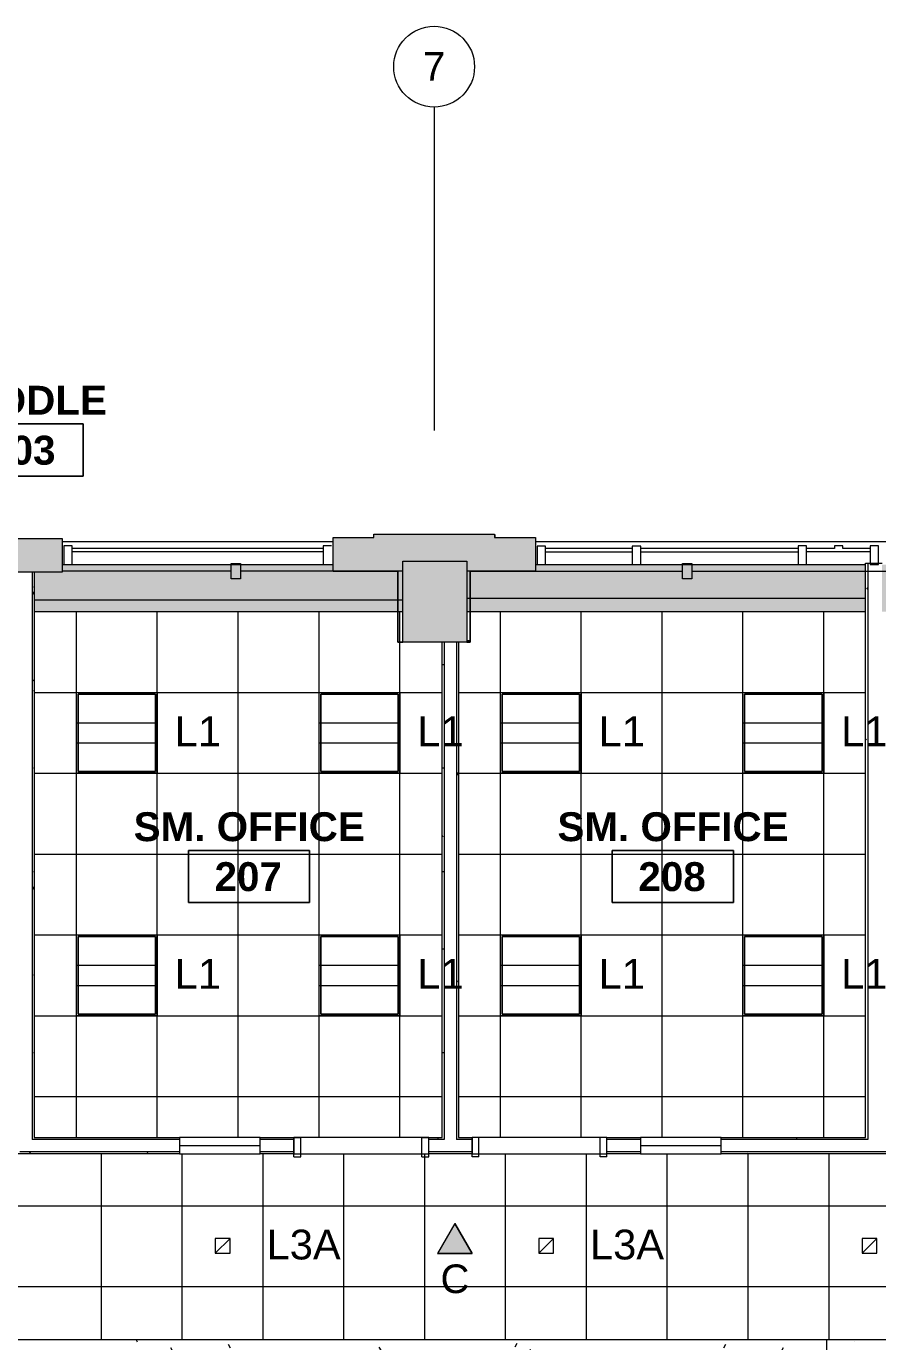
# Model space of a CAD drawing. Header units: inches. Extents: x 389 to 3083, y 11893 to 13691.
# Drawn here: x 1999.1 to 2251.8, y 13300.4 to 13691 of the extents above; entities that cross this region are included whole.
import ezdxf

# ---------------------------------------------------------------- set-up
doc = ezdxf.new("R2010")
doc.units = ezdxf.units.IN
doc.header["$MEASUREMENT"] = 0
for name, color, linetype, lineweight in [('X2$0$A-ANNO-NOTE', 131, 'Continuous', 9), ('X2$0$A-AREA-IDEN', 2, 'Continuous', 9), ('X2$0$A-CLNG', 13, 'Continuous', 13), ('X2$0$A-CLNG-PATT', 13, 'Continuous', 13), ('X2$0$A-Cols-Extr', 7, 'Continuous', 9), ('X2$0$A-DOOR', 31, 'Continuous', 13), ('X2$0$A-DOOR-FRAM', 31, 'Continuous', 20), ('X2$0$A-GLAZ', 151, 'Continuous', 13), ('X2$0$A-WALL', 113, 'Continuous', 13), ('X2$0$A-Wall-Extr', 7, 'Continuous', 9), ('X2$0$A-WALL-PATT', 111, 'Continuous', 13), ('X2$0$E-ELEC-FIXT', 91, 'Continuous', 9), ('X2$0$E-LITE-EQPM', 33, 'Continuous', 9), ('X2$0$E-LITE-EQPM-IDEN', 33, 'Continuous', 9), ('X2$0$I-WALL', 2, 'Continuous', 9), ('X2$0$Plaza America_Tower 1_2nd Floor -REVIT_dwg', 8, 'Continuous', 9), ('X2$0$S-COLS', 52, 'Continuous', 13), ('X2$0$S-GRID', 1, 'Continuous', 9), ('X2$0$S-GRID-IDEN', 1, 'Continuous', 9)]:
    doc.layers.add(name, color=color, linetype=linetype, lineweight=lineweight)
doc.styles.add('X2$0$Arial_3', font='arial.ttf', dxfattribs={"height": 8.851796})
doc.styles.add('X2$0$Swis721 Lt BT', font='swissl.ttf', dxfattribs={"height": 8.514638})
doc.styles.add('X2$0$Swis721 Lt BT_B', font='', dxfattribs={"height": 8.583975})
doc.styles.get('X2$0$Swis721 Lt BT_B').set_extended_font_data('Swis721 Lt BT', bold=True)
pattern_1 = [(0, (-24941.6016, 0), (30.72, 7.68), [1.267, -21.773, 1.267, -21.773, -122.88]), (0, (-24941.6016, 0), (30.72, 7.68), [-46.08, 1.267, -44.813, 1.267, -21.773, -53.76]), (0, (-24941.6016, 0), (30.72, 7.68), [-115.2, 1.267, -14.093, 1.267, -37.133]), (120, (-24930.0816, 3.84), (-22.0110751, 22.7643004), [1.267, -21.773, 1.267, -21.773, -122.88]), (120, (-24930.0816, 3.84), (-22.0110751, 22.7643004), [-46.08, 1.267, -44.813, 1.267, -21.773, -53.76]), (120, (-24930.0816, 3.84), (-22.0110751, 22.7643004), [-115.2, 1.267, -14.093, 1.267, -37.133]), (240, (-24926.2416, 19.2), (-8.7089249, -30.4443004), [1.267, -21.773, 1.267, -21.773, -122.88]), (240, (-24926.2416, 19.2), (-8.7089249, -30.4443004), [-46.08, 1.267, -44.813, 1.267, -21.773, -53.76]), (240, (-24926.2416, 19.2), (-8.7089249, -30.4443004), [-115.2, 1.267, -14.093, 1.267, -37.133])]
pattern_2 = [(0, (-24941.6016, 0), (15.36, 3.84), [1.267, -10.253, 1.267, -10.253, -61.44]), (0, (-24941.6016, 0), (15.36, 3.84), [-23.04, 1.267, -21.773, 1.267, -10.253, -26.88]), (0, (-24941.6016, 0), (15.36, 3.84), [-57.6, 1.267, -6.413, 1.267, -17.933]), (120, (-24935.8416, 1.92), (-11.00553755, 11.3821502), [1.267, -10.253, 1.267, -10.253, -61.44]), (120, (-24935.8416, 1.92), (-11.00553755, 11.3821502), [-23.04, 1.267, -21.773, 1.267, -10.253, -26.88]), (120, (-24935.8416, 1.92), (-11.00553755, 11.3821502), [-57.6, 1.267, -6.413, 1.267, -17.933]), (240, (-24933.9216, 9.6), (-4.35446245, -15.2221502), [1.267, -10.253, 1.267, -10.253, -61.44]), (240, (-24933.9216, 9.6), (-4.35446245, -15.2221502), [-23.04, 1.267, -21.773, 1.267, -10.253, -26.88]), (240, (-24933.9216, 9.6), (-4.35446245, -15.2221502), [-57.6, 1.267, -6.413, 1.267, -17.933])]

# ---------------------------------------------------------------- blocks, each defined once
blk = doc.blocks.new('X2$0$PS - Duplex - Duplex-4172790-FIRST FLOOR')
at = {"layer": 'X2$0$E-ELEC-FIXT'}
for p, q in [((1.375, 2.25), (-1.375, 2.25)), ((-1.375, 2.25), (-1.375, -2.25)), ((1.375, -2.25), (1.375, 2.25)), ((-1.375, -2.25), (1.375, -2.25))]:
    blk.add_line(p, q, dxfattribs=at)
blk = doc.blocks.new('X2$0$Plaza America_Tower 1_2nd Floor -REVIT_dwg-5250115-FIRST FLOOR')
at = {"layer": 'X2$0$A-Cols-Extr', "flags": 128}
for points in [[(27052.47, 13508.11), (27050.99, 13508.11), (27050.99, 13529.17)], [(27072.47, 13529.17), (27072.47, 13508.11), (27071.47, 13508.11)]]:
    blk.add_lwpolyline(points, dxfattribs=at)
at = {"layer": 'X2$0$A-GLAZ'}
for p, q in [((27031.81, 13537.91), (26951.31, 13537.91)), ((27028.81, 13535.91), (26954.31, 13535.91)), ((27028.81, 13534.91), (26954.31, 13534.91)), ((27271.31, 13537.91), (27091.81, 13537.91)), ((27120.56, 13535.91), (27094.81, 13535.91)), ((27120.56, 13534.85), (27094.81, 13534.85)), ((27169.81, 13535.91), (27123.06, 13535.91)), ((27169.81, 13534.85), (27123.06, 13534.85)), ((27191.18, 13534.91), (27172.31, 13534.91)), ((27001.47, 13529.16), (26951.31, 13529.16)), ((27031.81, 13529.16), (27004.22, 13529.16)), ((27091.81, 13529.16), (27135.47, 13529.16)), ((27138.22, 13529.16), (27239.47, 13529.16))]:
    blk.add_line(p, q, dxfattribs=at)
at = {"layer": 'X2$0$A-GLAZ', "flags": 128}
for points in [[(26954.31, 13536.66), (26951.81, 13536.66), (26951.81, 13531.16), (26954.31, 13531.16)], [(27092.31, 13536.62), (27092.31, 13531.12), (27094.81, 13531.12), (27094.81, 13536.62)], [(27120.56, 13536.62), (27120.56, 13531.12), (27123.06, 13531.12), (27123.06, 13536.62)], [(27169.81, 13536.66), (27169.81, 13531.16), (27172.31, 13531.16), (27172.31, 13536.66)], [(27191.18, 13536.66), (27191.18, 13531.16), (27193.68, 13531.16), (27193.68, 13536.66)]]:
    blk.add_lwpolyline(points, close=True, dxfattribs=at)
for points in [[(27031.31, 13536.66), (27028.81, 13536.66), (27028.81, 13531.16), (27031.31, 13531.16)], [(27191.18, 13535.91), (27183.06, 13535.91), (27183.06, 13536.66), (27180.56, 13536.66), (27180.56, 13535.91), (27172.31, 13535.91)]]:
    blk.add_lwpolyline(points, dxfattribs=at)
at = {"layer": 'X2$0$A-Wall-Extr'}
for p, q in [((27031.81, 13529.16), (27050.99, 13529.16)), ((27091.81, 13529.16), (27072.47, 13529.16))]:
    blk.add_line(p, q, dxfattribs=at)
at = {"layer": 'X2$0$A-Wall-Extr', "flags": 128}
for points in [[(27079.81, 13539.17), (27079.81, 13539.91), (27079.65, 13539.91)], [(27079.81, 13539.17), (27079.81, 13539.91), (27079.65, 13539.91)], [(27031.81, 13529.16), (27050.99, 13529.16), (27050.99, 13508.11), (27052.47, 13508.11)], [(27071.47, 13508.11), (27072.47, 13508.11), (27072.47, 13529.16), (27091.81, 13529.16)]]:
    blk.add_lwpolyline(points, dxfattribs=at)
blk = doc.blocks.new('X2$0$Single Flush - OTJ_SOLIDFLUSH_ALUM-4900816-FIRST FLOOR')
at = {"layer": 'X2$0$A-DOOR-FRAM'}
for p, q in [((-20, -3.3125), (-20, 2.4375)), ((-20, 2.4375), (-18, 2.4375)), ((-18, -3.3125), (-18, 2.4375)), ((18.000004, -3.3125), (18.000004, 2.4375)), ((18.000004, 2.4375), (20.000004, 2.4375)), ((20.000004, -3.3125), (20.000004, 2.4375)), ((-20, -3.3125), (-18, -3.3125)), ((18.000004, -3.3125), (20.000004, -3.3125))]:
    blk.add_line(p, q, dxfattribs=at)
blk = doc.blocks.new('X2$0$Single Flush - OTJ_SOLIDFLUSH_ALUM-4900275-FIRST FLOOR')
at = {"layer": 'X2$0$A-DOOR-FRAM'}
for p, q in [((-20, 3.3125), (-20, -2.4375)), ((-20, 3.3125), (-18, 3.3125)), ((-18, 3.3125), (-18, -2.4375)), ((18.000004, 3.3125), (18.000004, -2.4375)), ((18.000004, 3.3125), (20.000004, 3.3125)), ((20.000004, 3.3125), (20.000004, -2.4375)), ((-20, -2.4375), (-18, -2.4375)), ((18.000004, -2.4375), (20.000004, -2.4375))]:
    blk.add_line(p, q, dxfattribs=at)
blk = doc.blocks.new('X2$0$Frameless opening with glazing - 24_ x 96_-4900874-FIRST FLOOR')
at = {"layer": 'X2$0$A-GLAZ'}
blk.add_line((-13.5, 0.0625), (10.5, 0.0625), dxfattribs=at)
blk = doc.blocks.new('X2$0$L-Ceiling Light - Linear Box - 2_x2_-4960925-FIRST FLOOR')
at = {"layer": 'X2$0$E-LITE-EQPM'}
for p, q in [((-12, -12), (-12, 12)), ((-12, 12), (12, 12)), ((-12, -12), (-12, 12)), ((-12, 12), (12, 12)), ((12, 12), (12, -12)), ((12, 12), (12, -12)), ((-11.5, -11.5), (-11.5, 11.5)), ((-11.5, 11.5), (11.5, 11.5)), ((11.5, 11.5), (-11.5, 11.5)), ((-11.5, 11.5), (-11.5, -11.5)), ((11.5, 11.5), (11.5, -11.5)), ((11.5, -11.5), (11.5, 11.5)), ((-12, 3), (12, 3)), ((-12, -3), (12, -3)), ((11.5, -11.5), (-11.5, -11.5)), ((-11.5, -11.5), (11.5, -11.5)), ((12, -12), (-12, -12)), ((12, -12), (-12, -12))]:
    blk.add_line(p, q, dxfattribs=at)
blk = doc.blocks.new('X2$0$Concrete-Rectangular-Column - 19 X 24-5195709-FIRST FLOOR')
at = {"layer": 'X2$0$S-COLS'}
blk.add_hatch(color=256, dxfattribs=at).paths.add_polyline_path([(-5.74, -12), (9.5, -12), (9.5, 12), (-9.5, 12), (-9.5, -12)], flags=0)
for p, q in [((-9.5, 12), (9.5, 12)), ((-9.5, -12), (-9.5, 12)), ((9.5, 12), (9.5, -12)), ((9.5, -12), (-9.5, -12))]:
    blk.add_line(p, q, dxfattribs=at)
blk = doc.blocks.new('X2$0$L-Recessed Square Downlight - 4_  black trim-5264487-FIRST FLOOR')
at = {"layer": 'X2$0$E-LITE-EQPM'}
for p, q in [((-2.1875, -2.1875), (-2.1875, 2.1875)), ((-2.1875, 2.1875), (2.1875, 2.1875)), ((-2.1875, 2.1875), (2.1875, -2.1875)), ((2.1875, 2.1875), (2.1875, -2.1875)), ((2.1875, -2.1875), (-2.1875, -2.1875))]:
    blk.add_line(p, q, dxfattribs=at)
blk = doc.blocks.new('X2$0$Grid - Grid Head - Circle-50561-FIRST FLOOR')
at = {"layer": 'X2$0$S-GRID-IDEN'}
blk.add_circle((0, 0), 0.125, dxfattribs=at)
blk = doc.blocks.new('X2$0$Room Tag - Room Name and Number-3379422-FIRST FLOOR')
at = {"layer": 'X2$0$A-AREA-IDEN'}
for p, q in [((-0.1881, -0.1636), (-0.1881, -0.0018)), ((-0.1881, -0.0018), (0.1869, -0.0018)), ((0.1869, -0.0018), (-0.1881, -0.0018)), ((-0.1881, -0.0018), (-0.1881, -0.1636)), ((0.1869, -0.0018), (0.1869, -0.1636)), ((0.1869, -0.1636), (0.1869, -0.0018)), ((0.1869, -0.1636), (-0.1881, -0.1636)), ((-0.1881, -0.1636), (0.1869, -0.1636))]:
    blk.add_line(p, q, dxfattribs=at)

msp = doc.modelspace()

# ---------------------------------------------------------------- hatches: boundary and pattern name
at = {"layer": 'X2$0$A-ANNO-NOTE'}
msp.add_hatch(color=256, dxfattribs=at).paths.add_polyline_path([(2121.15, 13326.54), (2126.3, 13335.48), (2131.47, 13326.56)], flags=0)
at = {"layer": 'X2$0$A-CLNG-PATT'}
h = msp.add_hatch(dxfattribs=at)
h.set_pattern_fill('FP2_63', color=256, style=0, pattern_type=2)
h.set_pattern_definition(pattern_2)
h.paths.add_polyline_path([(574.63, 12516.67), (577.72, 12516.67), (577.72, 12633.17), (567.72, 12633.17), (567.72, 12552.83), (569.72, 12552.83), (569.72, 12516.67), (573.72, 12516.67)], flags=0)
h.paths.add_polyline_path([(576.1, 12638.04), (577.72, 12638.04), (577.72, 12659.67), (569.72, 12659.67), (569.72, 12638.04), (571.19, 12638.04)], flags=0)
h.paths.add_polyline_path([(577.72, 12683.92), (577.72, 12819.17), (569.72, 12819.17), (569.72, 12791.67), (567.72, 12791.67), (567.72, 12711.33), (569.72, 12711.33), (569.75, 12683.92)], flags=0)
h.paths.add_polyline_path([(569.72, 12824.04), (577.72, 12824.04), (577.72, 12959.92), (569.97, 12959.92), (569.97, 12932.67), (567.72, 12932.67), (567.72, 12853.17), (569.72, 12853.17), (569.72, 12841.01)], flags=0)
h.paths.add_polyline_path([(570.06, 12983.92), (577.72, 12983.92), (577.72, 13090.98), (569.72, 13090.98), (569.72, 13090.17), (567.72, 13090.17), (567.72, 13011.17), (569.97, 13011.17), (569.97, 12983.92)], flags=0)
h.paths.add_polyline_path([(2950.45, 12992.42), (2950.45, 13011.17), (2952.7, 13011.17), (2952.7, 13091.67), (2950.72, 13091.67), (2950.72, 13151.67), (2952.7, 13151.67), (2952.7, 13232.1), (2950.7, 13232.1), (2950.69, 13232.17), (2950.45, 13232.17), (2950.45, 13278.35), (2946.22, 13278.35), (2946.22, 13096.69), (2950.62, 13096.69), (2950.62, 13091.81), (2946.22, 13091.81), (2946.22, 13091.42), (2942.7, 13091.42), (2942.7, 12992.42)], flags=0)
h.paths.add_polyline_path([(569.72, 13095.86), (577.72, 13095.86), (577.72, 13257.86), (569.72, 13257.86), (569.71, 13231.92), (567.71, 13231.92), (567.71, 13151.67), (569.72, 13151.67), (569.72, 13103.67)], flags=0)
h.paths.add_polyline_path([(574.96, 13262.73), (577.72, 13262.73), (577.72, 13278.92), (569.72, 13278.92), (569.72, 13262.73)], flags=0)
h.paths.add_polyline_path([(570.4, 13312.42), (577.72, 13312.42), (577.72, 13497.18), (570.06, 13497.18), (570.06, 13489.91), (567.72, 13489.91), (567.72, 13349.17), (569.72, 13349.17), (569.72, 13312.42)], flags=0)
h.paths.add_polyline_path([(2949.7, 13312.42), (2950.45, 13312.42), (2950.45, 13324.8), (2942.45, 13324.8), (2942.45, 13312.42), (2946.22, 13312.42)], flags=0)
h.paths.add_polyline_path([(2942.45, 13329.68), (2950.45, 13329.68), (2950.45, 13349.17), (2952.7, 13349.17), (2952.7, 13493.82), (2950.71, 13493.82), (2950.71, 13501.82), (2942.45, 13501.82), (2942.45, 13337.17)], flags=0)
h.paths.add_polyline_path([(2110.87, 13520.67), (2110.87, 13529.17), (2090.21, 13529.17), (2090.21, 13531.16), (2009.71, 13531.16), (2009.71, 13528.91), (2001.39, 13528.91), (2001.39, 13520.67), (2090.96, 13520.67)], flags=0)
h.paths.add_polyline_path([(1996.52, 13520.67), (1996.52, 13528.91), (1990.87, 13528.91), (1990.87, 13520.67)], flags=0)
h.paths.add_polyline_path([(2130.87, 13521.17), (2248.24, 13521.17), (2248.24, 13531.12), (2150.21, 13531.12), (2150.21, 13529.17), (2129.87, 13529.17), (2129.87, 13521.17)], flags=0)
h.paths.add_polyline_path([(2921.48, 13521.17), (2921.48, 13529.17), (2915.46, 13529.17), (2915.46, 13531.16), (2770.71, 13531.16), (2770.71, 13529.17), (2710.71, 13529.17), (2710.71, 13531.16), (2627.82, 13531.16), (2627.82, 13529.17), (2609.87, 13529.17), (2609.87, 13521.17), (2727.99, 13521.17), (2727.99, 13529.16), (2732.87, 13529.16), (2732.87, 13521.17), (2786.25, 13521.17)], flags=0)
h.paths.add_polyline_path([(2373.88, 13521.17), (2385.38, 13521.17), (2385.38, 13529.16), (2373.88, 13529.16)], flags=0)
h.paths.add_polyline_path([(2264.78, 13521.17), (2349.38, 13521.17), (2349.38, 13529.16), (2330.21, 13529.17), (2330.21, 13531.12), (2253.11, 13531.12), (2253.11, 13521.17)], flags=0)
h.paths.add_polyline_path([(2390.26, 13521.17), (2537.77, 13521.17), (2537.77, 13530.55), (2542.64, 13530.55), (2542.64, 13521.17), (2590.87, 13521.17), (2590.87, 13529.16), (2570.21, 13529.17), (2570.21, 13531.16), (2390.26, 13531.16), (2390.26, 13521.84)], flags=0)
h.paths.add_polyline_path([(1580.46, 13521.17), (1580.46, 13529.16), (1510.71, 13529.17), (1510.71, 13531.16), (1430.22, 13531.16), (1430.22, 13529.17), (1410.04, 13529.17), (1410.04, 13521.17), (1570.86, 13521.17)], flags=0)
h.paths.add_polyline_path([(1370.22, 13521.17), (1386.79, 13521.17), (1386.79, 13529.16), (1370.22, 13529.17), (1370.22, 13531.16), (1190.22, 13531.16), (1190.22, 13529.17), (1170.04, 13529.17), (1170.04, 13521.17), (1221.85, 13521.17)], flags=0)
h.paths.add_polyline_path([(700.38, 13521.17), (750.72, 13521.17), (750.72, 13531.17), (605.97, 13531.17), (605.97, 13529.17), (598.68, 13529.17), (598.68, 13521.17)], flags=0)
h.paths.add_polyline_path([(755.59, 13521.17), (910.7, 13521.17), (910.7, 13529.17), (890.22, 13529.17), (890.22, 13531.16), (810.72, 13531.16), (810.72, 13529.17), (755.59, 13529.17), (755.59, 13528.92)], flags=0)
h.paths.add_polyline_path([(929.7, 13521.17), (1048.53, 13521.17), (1048.53, 13531.16), (950.22, 13531.16), (950.22, 13529.17), (929.7, 13529.17), (929.7, 13528.94)], flags=0)
h.paths.add_polyline_path([(1053.41, 13521.17), (1151.04, 13521.17), (1151.04, 13529.17), (1130.22, 13529.17), (1130.22, 13531.16), (1053.41, 13531.16), (1053.41, 13526.1)], flags=0)
h.paths.add_polyline_path([(605.97, 13529.17), (605.97, 13529.17), (700.38, 13529.17)], flags=0)
h = msp.add_hatch(dxfattribs=at)
h.set_pattern_fill('FP2_63', color=256, style=0, pattern_type=2)
h.set_pattern_definition(pattern_2)
h.paths.add_polyline_path([(573.72, 12512.67), (581.72, 12512.67), (581.72, 12633.17), (577.72, 12633.17), (577.72, 12516.67), (569.72, 12516.67), (569.72, 12512.67)], flags=0)
h.paths.add_polyline_path([(577.72, 12638.04), (581.72, 12638.04), (581.72, 12659.67), (577.72, 12659.67)], flags=0)
h.paths.add_polyline_path([(581.72, 12983.92), (581.72, 13090.98), (577.72, 13090.98), (577.72, 12983.92)], flags=0)
h.paths.add_polyline_path([(2938.7, 12992.42), (2942.7, 12992.42), (2942.7, 13091.42), (2938.7, 13091.42), (2938.7, 13030.43)], flags=0)
h.paths.add_polyline_path([(577.72, 13095.86), (581.72, 13095.86), (581.72, 13257.86), (577.72, 13257.86), (577.72, 13148.41)], flags=0)
h.paths.add_polyline_path([(581.72, 13262.73), (581.72, 13278.92), (577.72, 13278.92), (577.72, 13262.73), (581.5, 13262.73)], flags=0)
h.paths.add_polyline_path([(581.72, 13312.42), (581.72, 13497.18), (577.72, 13497.18), (577.72, 13312.42)], flags=0)
h.paths.add_polyline_path([(2942.45, 13312.42), (2942.45, 13324.8), (2938.45, 13324.8), (2938.45, 13312.42)], flags=0)
h.paths.add_polyline_path([(2938.82, 13329.68), (2942.45, 13329.68), (2942.45, 13501.82), (2938.45, 13501.82), (2938.45, 13329.68)], flags=0)
h.paths.add_polyline_path([(2090.96, 13517.17), (2110.87, 13517.17), (2110.87, 13520.67), (2001.39, 13520.67), (2001.39, 13517.17), (2090.21, 13517.17)], flags=0)
h.paths.add_polyline_path([(2537.77, 13517.17), (2537.77, 13521.17), (2390.26, 13521.17), (2390.26, 13517.17), (2438.6, 13517.17)], flags=0)
h.paths.add_polyline_path([(2130.87, 13517.17), (2248.24, 13517.17), (2248.24, 13521.17), (2129.87, 13521.17), (2129.87, 13517.17)], flags=0)
h.paths.add_polyline_path([(2732.87, 13517.17), (2921.48, 13517.17), (2921.48, 13521.17), (2732.87, 13521.17), (2732.87, 13518.75)], flags=0)
h.paths.add_polyline_path([(2573.52, 13517.17), (2590.87, 13517.17), (2590.87, 13521.17), (2542.64, 13521.17), (2542.64, 13517.17), (2570.21, 13517.17)], flags=0)
h.paths.add_polyline_path([(1990.87, 13517.17), (1996.52, 13517.17), (1996.52, 13520.67), (1990.87, 13520.67), (1990.87, 13528.91), (1986.87, 13528.91), (1986.87, 13517.17)], flags=0)
h.paths.add_polyline_path([(2253.11, 13517.17), (2349.38, 13517.17), (2349.38, 13521.17), (2253.11, 13521.17), (2253.11, 13519.41)], flags=0)
h.paths.add_polyline_path([(2609.87, 13517.17), (2727.99, 13517.17), (2727.99, 13521.17), (2609.87, 13521.17)], flags=0)
h.paths.add_polyline_path([(2385.38, 13517.17), (2385.38, 13521.17), (2373.88, 13521.17), (2373.88, 13517.17)], flags=0)
h.paths.add_polyline_path([(1386.79, 13517.17), (1386.79, 13521.17), (1170.04, 13521.17), (1170.04, 13517.17), (1370.22, 13517.17)], flags=0)
h.paths.add_polyline_path([(1580.46, 13517.17), (1580.46, 13521.17), (1410.04, 13521.17), (1410.04, 13517.17), (1510.71, 13517.17)], flags=0)
h.paths.add_polyline_path([(750.72, 13517.17), (750.72, 13521.17), (598.68, 13521.17), (598.68, 13517.17), (700.38, 13517.17)], flags=0)
h.paths.add_polyline_path([(755.59, 13517.17), (910.7, 13517.17), (910.7, 13521.17), (755.59, 13521.17), (755.59, 13519.16)], flags=0)
h.paths.add_polyline_path([(1048.53, 13517.17), (1048.53, 13521.17), (929.7, 13521.17), (929.7, 13517.17), (1048.03, 13517.17)], flags=0)
h.paths.add_polyline_path([(1130.22, 13517.17), (1151.04, 13517.17), (1151.04, 13521.17), (1053.41, 13521.17), (1053.41, 13517.17)], flags=0)
h = msp.add_hatch(dxfattribs=at)
h.set_pattern_fill('FP2_1', color=256, style=0, pattern_type=2)
h.set_pattern_definition(pattern_1)
h.paths.add_polyline_path([(1957.21, 13296.11), (2236.74, 13296.11), (2236.74, 13300.99), (1957.21, 13300.99), (1957.21, 13300.36)], flags=0)
at = {"layer": 'X2$0$A-WALL-PATT'}
for points in [[(2009.14, 13528.91), (2009.71, 13528.91), (2009.71, 13538.91), (1940.21, 13538.91), (1940.21, 13528.91), (2004.05, 13528.91)], [(2102.21, 13529.17), (2102.21, 13539.17), (2090.21, 13539.17), (2090.21, 13529.17), (2090.96, 13529.17)], [(2102.21, 13529.17), (2110.87, 13529.17), (2110.87, 13532.11), (2129.87, 13532.11), (2129.87, 13529.17), (2138.04, 13529.17), (2138.04, 13540.17), (2102.21, 13540.17), (2102.21, 13532.11)], [(2150.21, 13529.17), (2150.21, 13539.17), (2138.04, 13539.17), (2138.04, 13529.17)]]:
    msp.add_hatch(color=256, dxfattribs=at).paths.add_polyline_path(points, flags=0)
h = msp.add_hatch(dxfattribs=at)
h.set_pattern_fill('FP2_1', color=256, style=0, pattern_type=2)
h.set_pattern_definition(pattern_1)
h.paths.add_polyline_path([(2248.86, 13360.99), (2248.86, 13531.55), (2248.24, 13531.55), (2248.24, 13360.99)], flags=0)
h = msp.add_hatch(dxfattribs=at)
h.set_pattern_fill('FP2_1', color=256, style=0, pattern_type=2)
h.set_pattern_definition(pattern_1)
h.paths.add_polyline_path([(2000.77, 13360.36), (2001.39, 13360.36), (2001.39, 13528.91), (2000.77, 13528.91), (2000.77, 13360.99)], flags=0)
h = msp.add_hatch(dxfattribs=at)
h.set_pattern_fill('FP2_1', color=256, style=0, pattern_type=2)
h.set_pattern_definition(pattern_1)
h.paths.add_polyline_path([(2123.14, 13360.99), (2123.14, 13508.11), (2122.52, 13508.11), (2122.52, 13360.99)], flags=0)
h = msp.add_hatch(dxfattribs=at)
h.set_pattern_fill('FP2_1', color=256, style=0, pattern_type=2)
h.set_pattern_definition(pattern_1)
h.paths.add_polyline_path([(2126.77, 13360.99), (2127.39, 13360.99), (2127.39, 13508.11), (2126.77, 13508.11), (2126.77, 13384.36)], flags=0)
h = msp.add_hatch(dxfattribs=at)
h.set_pattern_fill('FP2_1', color=256, style=0, pattern_type=2)
h.set_pattern_definition(pattern_1)
h.paths.add_polyline_path([(2381.38, 13360.36), (2386.01, 13360.36), (2386.01, 13360.99), (2381.38, 13360.99)], flags=0)
h.paths.add_polyline_path([(2569.27, 13360.36), (2572.89, 13360.36), (2572.88, 13360.99), (2542.02, 13360.99), (2542.03, 13360.36), (2568.97, 13360.36)], flags=0)
h.paths.add_polyline_path([(2122.52, 13360.36), (2123.14, 13360.36), (2123.14, 13360.99), (2118.52, 13360.99), (2118.52, 13360.36)], flags=0)
h.paths.add_polyline_path([(2131.39, 13360.36), (2131.39, 13360.99), (2126.77, 13360.99), (2126.78, 13360.36), (2130.87, 13360.36)], flags=0)
h.paths.add_polyline_path([(2525.51, 13360.36), (2538.39, 13360.36), (2538.39, 13360.99), (2468.26, 13360.99), (2468.26, 13360.36), (2505.72, 13360.36)], flags=0)
h.paths.add_polyline_path([(2248.86, 13360.36), (2248.86, 13360.99), (2205.39, 13360.99), (2205.39, 13360.36), (2248.24, 13360.36)], flags=0)
h.paths.add_polyline_path([(2252.49, 13360.36), (2307.38, 13360.36), (2307.38, 13360.99), (2252.49, 13360.99)], flags=0)
h.paths.add_polyline_path([(2078.52, 13360.36), (2078.52, 13360.99), (2068.52, 13360.99), (2068.52, 13360.36)], flags=0)
h.paths.add_polyline_path([(2177.87, 13360.36), (2181.39, 13360.36), (2181.39, 13360.99), (2171.39, 13360.99), (2171.39, 13360.36)], flags=0)
h.paths.add_polyline_path([(2444.26, 13360.36), (2444.26, 13360.99), (2434.26, 13360.99), (2434.26, 13360.36), (2438.6, 13360.36)], flags=0)
h.paths.add_polyline_path([(2394.26, 13360.36), (2394.26, 13360.99), (2389.63, 13360.99), (2389.63, 13360.36), (2390.26, 13360.36)], flags=0)
h.paths.add_polyline_path([(2341.38, 13360.36), (2341.38, 13360.99), (2331.38, 13360.99), (2331.38, 13360.36)], flags=0)
h.paths.add_polyline_path([(2044.52, 13360.36), (2044.52, 13360.99), (2001.39, 13360.99), (2001.4, 13360.36), (2004.05, 13360.36)], flags=0)
h = msp.add_hatch(dxfattribs=at)
h.set_pattern_fill('FP2_1', color=256, style=0, pattern_type=2)
h.set_pattern_definition(pattern_1)
h.paths.add_polyline_path([(2505.72, 13356.11), (2568.64, 13356.11), (2568.64, 13356.74), (2468.26, 13356.74), (2468.26, 13356.11)], flags=0)
h.paths.add_polyline_path([(2044.52, 13356.11), (2044.52, 13356.74), (1997.14, 13356.74), (1997.14, 13356.11), (2004.05, 13356.11)], flags=0)
h.paths.add_polyline_path([(2068.52, 13356.11), (2078.52, 13356.11), (2078.52, 13356.74), (2068.52, 13356.74)], flags=0)
h.paths.add_polyline_path([(2126.89, 13356.11), (2131.39, 13356.11), (2131.39, 13356.74), (2118.52, 13356.74), (2118.52, 13356.11), (2126.77, 13356.11)], flags=0)
h.paths.add_polyline_path([(2205.39, 13356.11), (2307.38, 13356.11), (2307.38, 13356.74), (2205.39, 13356.74)], flags=0)
h.paths.add_polyline_path([(2444.26, 13356.11), (2444.26, 13356.74), (2434.26, 13356.74), (2434.26, 13356.11), (2438.6, 13356.11)], flags=0)
h.paths.add_polyline_path([(2171.39, 13356.11), (2181.39, 13356.11), (2181.39, 13356.74), (2171.39, 13356.74)], flags=0)
h.paths.add_polyline_path([(2394.26, 13356.11), (2394.26, 13356.74), (2381.38, 13356.74), (2381.38, 13356.11), (2390.26, 13356.11)], flags=0)
h.paths.add_polyline_path([(2331.38, 13356.11), (2341.38, 13356.11), (2341.38, 13356.74), (2331.38, 13356.74)], flags=0)
h = msp.add_hatch(dxfattribs=at)
h.set_pattern_fill('FP2_1', color=256, style=0, pattern_type=2)
h.set_pattern_definition(pattern_1)
h.paths.add_polyline_path([(2264.78, 13300.36), (2356.11, 13300.38), (2356.11, 13300.99), (2236.74, 13300.99), (2236.74, 13300.36), (2241.61, 13300.36)], flags=0)

# ---------------------------------------------------------------- linework, layer by layer
at = {"layer": 'X2$0$A-ANNO-NOTE'}
for p, q in [((2126.3, 13335.48), (2121.15, 13326.54)), ((2126.3, 13335.48), (2121.15, 13326.54)), ((2131.47, 13326.56), (2126.3, 13335.48)), ((2126.3, 13335.48), (2131.47, 13326.56)), ((2121.15, 13326.54), (2131.47, 13326.56)), ((2131.47, 13326.56), (2121.15, 13326.54))]:
    msp.add_line(p, q, dxfattribs=at)
at = {"layer": 'X2$0$A-CLNG'}
for p, q in [((2009.71, 13531.16), (2090.21, 13531.16)), ((2150.21, 13531.12), (2248.24, 13531.12)), ((2001.39, 13520.67), (2110.87, 13520.67)), ((2129.87, 13521.17), (2248.24, 13521.17)), ((2001.39, 13517.17), (2110.87, 13517.17)), ((2129.87, 13517.17), (2248.24, 13517.17)), ((2130.87, 13508.55), (2130.87, 13517.17)), ((2129.87, 13508.55), (2130.87, 13508.55)), ((1957.21, 13300.99), (2236.74, 13300.99))]:
    msp.add_line(p, q, dxfattribs=at)
at = {"layer": 'X2$0$A-CLNG-PATT'}
for p, q in [((2001.39, 13517.17), (2110.87, 13517.17)), ((2013.96, 13360.99), (2013.96, 13517.17)), ((2037.96, 13360.99), (2037.96, 13517.17)), ((2061.96, 13360.99), (2061.96, 13517.17)), ((2085.96, 13360.99), (2085.96, 13517.17)), ((2109.96, 13360.99), (2109.96, 13517.17)), ((2130.87, 13517.17), (2248.24, 13517.17)), ((2139.82, 13360.99), (2139.82, 13517.17)), ((2163.82, 13360.99), (2163.82, 13517.17)), ((2187.82, 13360.99), (2187.82, 13517.17)), ((2211.82, 13360.99), (2211.82, 13517.17)), ((2235.82, 13360.99), (2235.82, 13517.17)), ((2001.39, 13493.17), (2122.52, 13493.17)), ((2127.39, 13493.17), (2248.24, 13493.17)), ((2001.39, 13469.17), (2122.52, 13469.17)), ((2127.39, 13469.17), (2248.24, 13469.17)), ((2001.39, 13445.17), (2122.52, 13445.17)), ((2127.39, 13445.17), (2248.24, 13445.17)), ((2001.39, 13421.17), (2122.52, 13421.17)), ((2127.39, 13421.17), (2248.24, 13421.17)), ((2001.39, 13397.17), (2122.52, 13397.17)), ((2127.39, 13397.17), (2248.24, 13397.17)), ((2001.39, 13373.17), (2122.52, 13373.17)), ((2127.39, 13373.17), (2248.24, 13373.17)), ((2021.36, 13300.99), (2021.36, 13356.11)), ((2045.36, 13300.99), (2045.36, 13356.11)), ((2069.36, 13300.99), (2069.36, 13356.11)), ((2093.36, 13300.99), (2093.36, 13356.11)), ((2117.36, 13300.99), (2117.36, 13356.11)), ((2141.36, 13300.99), (2141.36, 13356.11)), ((2165.36, 13300.99), (2165.36, 13356.11)), ((2189.36, 13300.99), (2189.36, 13356.11)), ((2213.36, 13300.99), (2213.36, 13356.11)), ((2237.36, 13300.99), (2237.36, 13356.11)), ((1837.21, 13340.73), (2568.64, 13340.73)), ((1837.21, 13316.73), (2568.77, 13316.73))]:
    msp.add_line(p, q, dxfattribs=at)
at = {"layer": 'X2$0$A-WALL'}
for p, q in [((1928.21, 13538.91), (2009.71, 13538.91)), ((2009.71, 13538.91), (2009.71, 13528.91)), ((2090.21, 13529.17), (2090.21, 13539.17)), ((2090.21, 13539.17), (2102.21, 13539.17)), ((2102.21, 13539.17), (2102.21, 13540.17)), ((2102.21, 13540.17), (2138.04, 13540.17)), ((2138.04, 13540.17), (2138.04, 13539.17)), ((2138.04, 13539.17), (2150.21, 13539.17)), ((2150.21, 13539.17), (2150.21, 13529.17)), ((2248.86, 13531.55), (2248.86, 13360.36)), ((2009.71, 13528.91), (1940.21, 13528.91)), ((2000.77, 13528.91), (2000.77, 13360.36)), ((2110.87, 13529.17), (2090.21, 13529.17)), ((2150.21, 13529.17), (2129.87, 13529.17)), ((2123.14, 13508.11), (2123.14, 13360.36)), ((2126.77, 13508.11), (2126.77, 13360.36)), ((2044.52, 13360.36), (2000.77, 13360.36)), ((2078.52, 13360.36), (2068.52, 13360.36)), ((2123.14, 13360.36), (2118.52, 13360.36)), ((2131.39, 13360.36), (2126.77, 13360.36)), ((2181.39, 13360.36), (2171.39, 13360.36)), ((2248.86, 13360.36), (2205.39, 13360.36)), ((2044.52, 13356.74), (1997.14, 13356.74)), ((2078.52, 13356.74), (2068.52, 13356.74)), ((2131.39, 13356.74), (2118.52, 13356.74)), ((2181.39, 13356.74), (2171.39, 13356.74)), ((2307.38, 13356.74), (2205.39, 13356.74))]:
    msp.add_line(p, q, dxfattribs=at)
at = {"layer": 'X2$0$I-WALL'}
for p, q in [((2248.24, 13360.99), (2248.24, 13531.55)), ((2248.24, 13531.55), (2253.11, 13531.55)), ((2001.39, 13528.91), (2001.39, 13360.99)), ((2122.52, 13360.99), (2122.52, 13508.11)), ((2127.39, 13508.11), (2127.39, 13360.99)), ((2001.39, 13360.99), (2044.52, 13360.99)), ((2044.52, 13360.99), (2044.52, 13356.11)), ((2068.52, 13360.99), (2044.52, 13360.99)), ((2068.52, 13360.99), (2078.52, 13360.99)), ((2068.52, 13356.11), (2068.52, 13360.99)), ((2078.52, 13360.99), (2078.52, 13356.11)), ((2118.52, 13360.99), (2078.52, 13360.99)), ((2118.52, 13360.99), (2122.52, 13360.99)), ((2118.52, 13356.11), (2118.52, 13360.99)), ((2127.39, 13360.99), (2131.39, 13360.99)), ((2131.39, 13360.99), (2131.39, 13356.11)), ((2171.39, 13360.99), (2131.39, 13360.99)), ((2171.39, 13360.99), (2181.39, 13360.99)), ((2171.39, 13356.11), (2171.39, 13360.99)), ((2181.39, 13360.99), (2181.39, 13356.11)), ((2205.39, 13360.99), (2181.39, 13360.99)), ((2205.39, 13360.99), (2248.24, 13360.99)), ((2205.39, 13356.11), (2205.39, 13360.99)), ((2044.52, 13356.11), (1996.52, 13356.11)), ((2044.52, 13356.11), (2068.52, 13356.11)), ((2078.52, 13356.11), (2068.52, 13356.11)), ((2078.52, 13356.11), (2118.52, 13356.11)), ((2131.39, 13356.11), (2118.52, 13356.11)), ((2131.39, 13356.11), (2171.39, 13356.11)), ((2181.39, 13356.11), (2171.39, 13356.11)), ((2181.39, 13356.11), (2205.39, 13356.11)), ((2307.38, 13356.11), (2205.39, 13356.11)), ((2236.74, 13300.99), (2356.11, 13300.99)), ((2236.74, 13230.48), (2236.74, 13300.99))]:
    msp.add_line(p, q, dxfattribs=at)
at = {"layer": 'X2$0$S-GRID'}
msp.add_line((2120.13, 13666.96), (2120.13, 13570.96), dxfattribs=at)

# ---------------------------------------------------------------- block references
at = {"layer": 'X2$0$A-AREA-IDEN', "xscale": 95.99999999999994, "yscale": 95.99999999999994, "zscale": 95.99999999999994}
for p in [(1998, 13573.08), (2065.23, 13446.44), (2191.04, 13446.44)]:
    msp.add_blockref('X2$0$Room Tag - Room Name and Number-3379422-FIRST FLOOR', p, dxfattribs=at)
at = {"layer": 'X2$0$A-DOOR'}
msp.add_blockref('X2$0$Single Flush - OTJ_SOLIDFLUSH_ALUM-4900816-FIRST FLOOR', (2098.52, 13358.55), dxfattribs=at)
at = {"layer": 'X2$0$A-DOOR', "rotation": 180}
msp.add_blockref('X2$0$Single Flush - OTJ_SOLIDFLUSH_ALUM-4900275-FIRST FLOOR', (2151.39, 13358.55), dxfattribs=at)
at = {"layer": 'X2$0$A-GLAZ', "rotation": 180}
for p in [(2055.02, 13358.55), (2191.89, 13358.55)]:
    msp.add_blockref('X2$0$Frameless opening with glazing - 24_ x 96_-4900874-FIRST FLOOR', p, dxfattribs=at)
at = {"layer": 'X2$0$E-ELEC-FIXT', "extrusion": (0, 0, -1), "rotation": 180}
for p in [(-2061.24, 13529.16), (-2195.24, 13529.16)]:
    msp.add_blockref('X2$0$PS - Duplex - Duplex-4172790-FIRST FLOOR', p, dxfattribs=at)
at = {"layer": 'X2$0$E-LITE-EQPM'}
for p in [(2025.96, 13481.17), (2097.96, 13481.17), (2151.82, 13481.17), (2223.82, 13481.17), (2025.96, 13409.17), (2097.96, 13409.17), (2151.82, 13409.17), (2223.82, 13409.17)]:
    msp.add_blockref('X2$0$L-Ceiling Light - Linear Box - 2_x2_-4960925-FIRST FLOOR', p, dxfattribs=at)
at = {"layer": 'X2$0$E-LITE-EQPM', "extrusion": (0, 0, -1), "rotation": 180}
for p in [(-2057.36, 13328.79), (-2153.36, 13328.79), (-2249.36, 13328.79)]:
    msp.add_blockref('X2$0$L-Recessed Square Downlight - 4_  black trim-5264487-FIRST FLOOR', p, dxfattribs=at)
at = {"layer": 'X2$0$Plaza America_Tower 1_2nd Floor -REVIT_dwg'}
msp.add_blockref('X2$0$Plaza America_Tower 1_2nd Floor -REVIT_dwg-5250115-FIRST FLOOR', (-24941.6, 0), dxfattribs=at)
at = {"layer": 'X2$0$S-COLS'}
msp.add_blockref('X2$0$Concrete-Rectangular-Column - 19 X 24-5195709-FIRST FLOOR', (2120.37, 13520.11), dxfattribs=at)
at = {"layer": 'X2$0$S-GRID-IDEN', "xscale": 95.99999999999994, "yscale": 95.99999999999994, "zscale": 95.99999999999994, "rotation": 180}
msp.add_blockref('X2$0$Grid - Grid Head - Circle-50561-FIRST FLOOR', (2120.13, 13678.96), dxfattribs=at)

# ---------------------------------------------------------------- texts
at = {"layer": 'X2$0$A-ANNO-NOTE', "insert": (2126.31, 13323.3), "char_height": 8.51, "width": 9.936, "attachment_point": 2, "rotation": 0.074, "line_spacing_factor": 1.00667, "style": 'X2$0$Swis721 Lt BT'}
msp.add_mtext('C', dxfattribs=at)
at = {"layer": 'X2$0$A-AREA-IDEN', "char_height": 8.584, "attachment_point": 2, "line_spacing_factor": 0.998538, "style": 'X2$0$Swis721 Lt BT_B'}
for s, insert, width in [('HUDDLE', (1998.02, 13584.22), 56.592), ('203', (1997.73, 13569.39), 23.004), ('SM. OFFICE', (2065.24, 13457.58), 77.76), ('SM. OFFICE', (2191.05, 13457.58), 77.76), ('207', (2064.95, 13442.75), 23.004), ('208', (2190.77, 13442.75), 23.004)]:
    msp.add_mtext(s, dxfattribs=dict(at, insert=insert, width=width))
at = {"layer": 'X2$0$E-LITE-EQPM-IDEN', "char_height": 8.852, "attachment_point": 2, "line_spacing_factor": 0.938532, "style": 'X2$0$Arial_3'}
for s, insert, width in [('L1', (2049.99, 13486.02), 16.416), ('L1', (2121.99, 13486.02), 16.416), ('L1', (2175.85, 13486.02), 16.416), ('L1', (2247.85, 13486.02), 16.416), ('L1', (2049.99, 13414.02), 16.416), ('L1', (2121.99, 13414.02), 16.416), ('L1', (2175.85, 13414.02), 16.416), ('L1', (2247.85, 13414.02), 16.416), ('L3A', (2081.4, 13333.64), 26.244), ('L3A', (2177.4, 13333.64), 26.244)]:
    msp.add_mtext(s, dxfattribs=dict(at, insert=insert, width=width))

# ---------------------------------------------------------------- next in the draw order: texts
at = {"layer": 'X2$0$S-GRID-IDEN', "insert": (2120.13, 13683.29), "char_height": 8.51, "width": 7.56, "attachment_point": 2, "line_spacing_factor": 1.00667, "style": 'X2$0$Swis721 Lt BT', "bg_fill": 3, "box_fill_scale": 1.25, "bg_fill_color": 0, "bg_fill_transparency": 0}
msp.add_mtext('7', dxfattribs=at)

doc.saveas('drawing.dxf')
